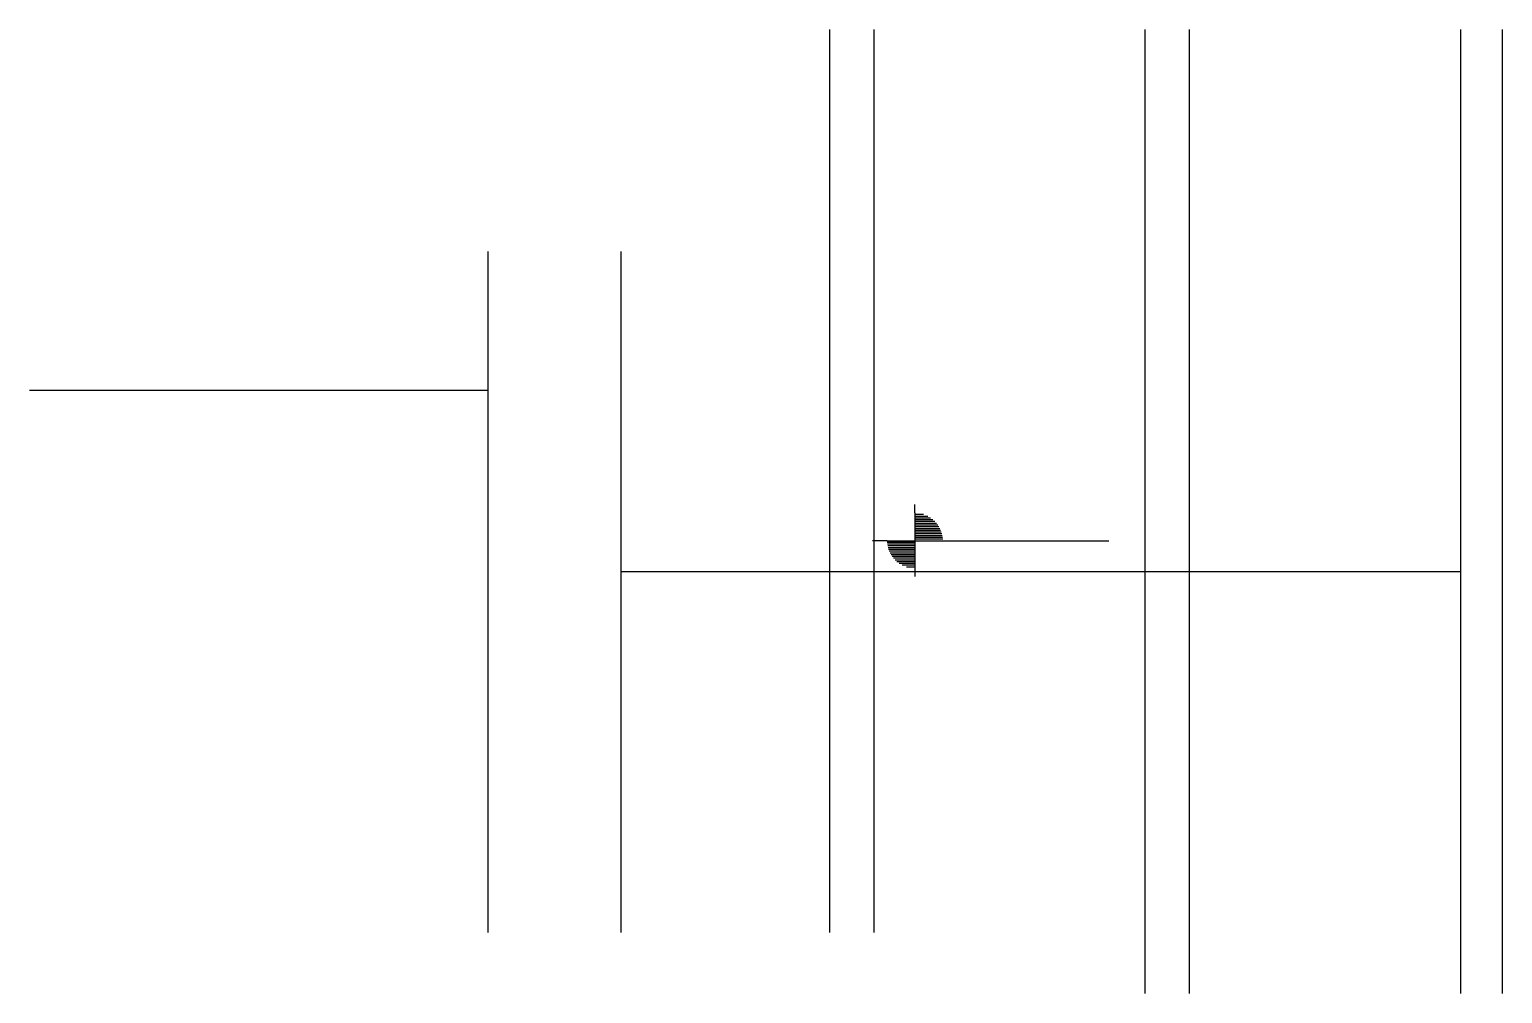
# Model space of a CAD drawing. Header units: metres. Extents: x 4067 to 4731, y 1701 to 2135.
import ezdxf

# ---------------------------------------------------------------- set-up
doc = ezdxf.new("R2010")
doc.units = ezdxf.units.M
doc.layers.add('3', color=7, linetype='Continuous')
doc.layers.add('Painéis', color=7, linetype='Continuous')

msp = doc.modelspace()

# ---------------------------------------------------------------- linework, layer by layer
at = {"layer": '3', "color": 7, "lineweight": 25}
for p, q in [((4711.86, 2134.58), (4711.86, 1700.58)), ((4730.86, 1700.58), (4730.86, 2134.58)), ((4466.19, 1916.95), (4466.19, 1920.71)), ((4466.19, 1916.95), (4466.19, 1891.95)), ((4466.19, 1916.35), (4470.04, 1916.35)), ((4466.19, 1915.55), (4471.94, 1915.55)), ((4466.19, 1914.76), (4473.26, 1914.76)), ((4466.19, 1913.97), (4474.3, 1913.97)), ((4466.19, 1913.18), (4475.15, 1913.18)), ((4466.19, 1912.38), (4475.86, 1912.38)), ((4466.19, 1911.59), (4476.46, 1911.59)), ((4453.69, 1904.45), (4447.06, 1904.45)), ((4453.69, 1904.45), (4478.69, 1904.45)), ((4466.19, 1910.8), (4476.96, 1910.8)), ((4466.19, 1910), (4477.39, 1910)), ((4466.19, 1909.21), (4477.75, 1909.21)), ((4466.19, 1908.42), (4478.05, 1908.42)), ((4466.19, 1907.63), (4478.28, 1907.63)), ((4466.19, 1906.83), (4478.46, 1906.83)), ((4466.19, 1906.04), (4478.59, 1906.04)), ((4466.19, 1905.25), (4478.69, 1905.25)), ((4478.69, 1904.45), (4553.47, 1904.45)), ((4466.19, 1903.66), (4453.69, 1903.66)), ((4466.19, 1902.87), (4453.79, 1902.87)), ((4466.19, 1902.08), (4453.92, 1902.08)), ((4466.19, 1901.28), (4454.1, 1901.28)), ((4466.19, 1900.49), (4454.34, 1900.49)), ((4466.19, 1899.7), (4454.63, 1899.7)), ((4466.19, 1898.9), (4454.99, 1898.9)), ((4466.19, 1898.11), (4455.42, 1898.11)), ((4466.19, 1897.32), (4455.93, 1897.32)), ((4466.19, 1896.53), (4456.53, 1896.53)), ((4466.19, 1895.73), (4457.24, 1895.73)), ((4466.19, 1894.94), (4458.08, 1894.94)), ((4466.19, 1894.15), (4459.12, 1894.15)), ((4466.19, 1893.35), (4460.44, 1893.35)), ((4466.19, 1892.56), (4462.34, 1892.56)), ((4466.19, 1891.95), (4466.19, 1888.27))]:
    msp.add_line(p, q, dxfattribs=at)
for points in [[(4273.86, 2034.58), (4273.86, 1728.08)], [(4333.86, 1728.08), (4333.86, 2034.58)]]:
    msp.add_lwpolyline(points, dxfattribs=at)
at = {"layer": 'Painéis', "color": 7, "lineweight": 25}
for p, q in [((4427.86, 1728.08), (4427.86, 2134.58)), ((4447.86, 1728.08), (4447.86, 2134.58)), ((4569.86, 1700.58), (4569.86, 2134.58)), ((4589.86, 1700.58), (4589.86, 2134.58)), ((4273.86, 1972.08), (4067.36, 1972.08)), ((4333.86, 1890.58), (4711.86, 1890.58))]:
    msp.add_line(p, q, dxfattribs=at)

doc.saveas('drawing.dxf')
